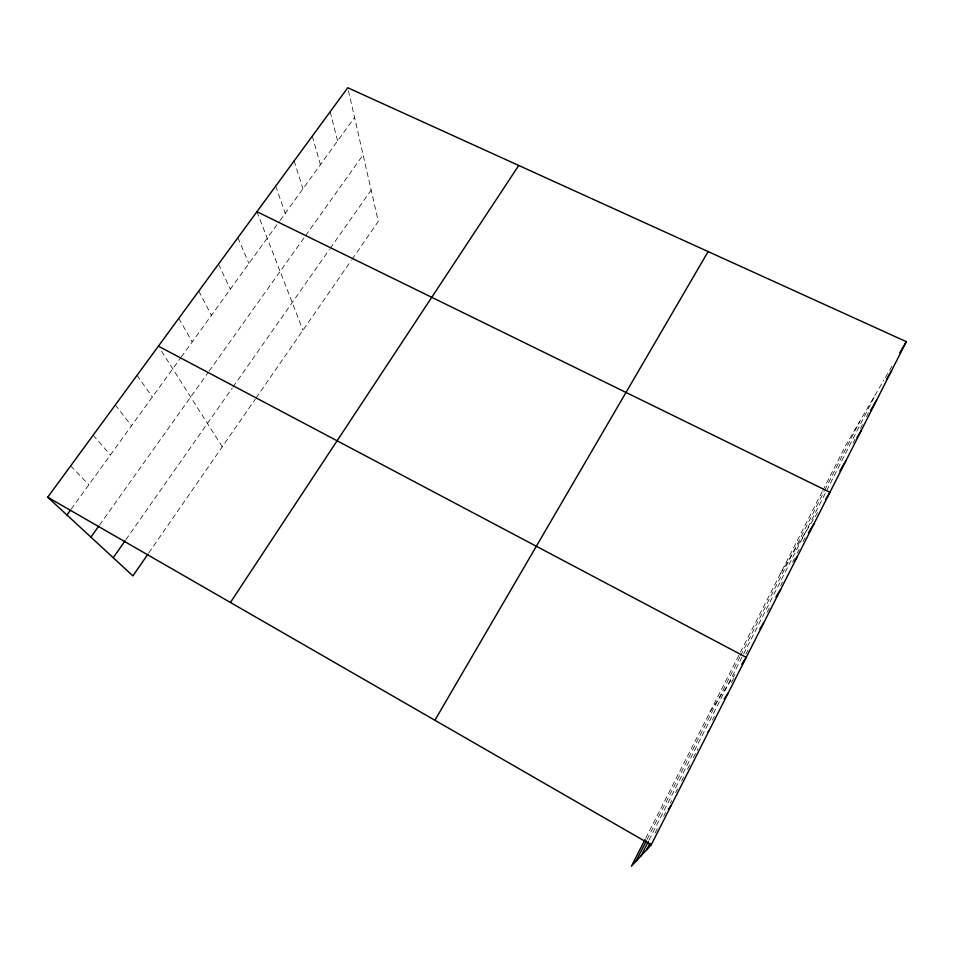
<?xml version="1.0" encoding="UTF-8"?>
<svg xmlns="http://www.w3.org/2000/svg" width="954" height="954" viewBox="0 0 954 954"><rect width="100%" height="100%" fill="white"/><g stroke="black" fill="none" stroke-linecap="round" stroke-linejoin="round"><path stroke-width="0.72" stroke-dasharray="4.77 3.58" d="M655.159 833.009L658.427 826.558M663.674 816.242L665.63 812.379M670.28 803.208L671.616 800.585M675.599 792.726L677.59 788.803M681.585 780.944L683.577 777.009M687.5 769.282L690.756 762.866M693.367 757.726L697.934 748.735M712.435 720.139L714.427 716.227M731.456 682.67L734.711 676.267M745.992 654.027L747.996 650.068M767.183 612.277L770.462 605.802M780.539 585.959L782.554 581.988M792.547 562.3L794.527 558.388M797.174 553.189L799.154 549.277M803.113 541.467L805.057 537.639M853.067 443.05L855.082 439.078M860.448 428.489L862.464 424.518M866.459 416.659L868.438 412.76M645.703 838.196L822.098 491.847M822.742 490.583L845.709 445.482L883.905 380.05M647.05 839.484L739.946 656.901M740.59 655.625L824.125 491.441M824.769 490.177L859.721 421.477M649.042 840.104L825.925 492.025M826.581 490.738L875.605 394.264M885.36 377.557L891.907 366.336M780.408 573.712L817.972 511.964M709.979 711.982L734.95 674.383M148.788 552.915L255.207 399.201M256.018 398.033L351.251 260.478M352.074 259.285L378.309 221.4L347.757 87.744M125.904 539.666L232.251 388.063M233.074 386.895L329.44 249.519M330.263 248.338L371.142 190.073M99.514 525.07L208.27 372.322M209.105 371.142L304.779 236.783M305.626 235.602L363.104 154.87M71.168 509.186L180.378 358.251M181.224 357.07L279.224 221.614M280.082 220.422L354.554 117.485M70.644 465.922L88.853 484.751M93.17 435.179L110.366 455.01M115.291 404.985L131.521 425.782M137.03 375.316L152.306 397.043M161.572 351.203L222.246 446.806M178.756 318.374L192.243 341.83M198.79 291.042L211.442 315.297M218.49 264.151L230.331 289.193M237.868 237.713L248.922 263.495M256.924 211.693L302.955 330.239M275.682 186.102L285.234 213.314M294.13 160.928L302.967 188.797M312.292 136.136L320.425 164.66M330.167 111.749L337.621 140.894"/><path stroke-width="1.43" d="M646.657 849.775L649.924 843.324M645.059 839.472L631.417 866.256L651.212 844.85L906.3 341.663L347.757 87.744L47.7 497.225L132.88 575.882L147.953 554.131M635.901 861.402L646.395 840.784M641.052 855.833L648.374 841.416M434.905 720.258L708.13 251.57M899.825 352.753L906.3 341.663M886.421 379.477L891.561 370.724M870.561 410.458L876.571 400.31M856.966 437.683L861.295 430.433M839.878 470.859L845.757 461.092M825.437 499.693L829.932 492.312L256.924 211.693M808.455 532.785L813.81 524.104M794.277 561.489L797.389 556.492M775.888 597.001L780.658 589.489M759.897 628.853L763.617 623.117M230.427 602.475L518.737 165.471M741.723 664.187L746.243 657.378L158.388 346.171M724.193 698.924L727.997 693.379M113.228 557.732L125.057 540.87M90.928 537.138L98.656 526.274M707.653 732.517L709.371 730.108M66.959 515.005L70.334 510.354M668.313 809.099L670.996 805.808M47.7 497.225L651.212 844.85"/></g></svg>
